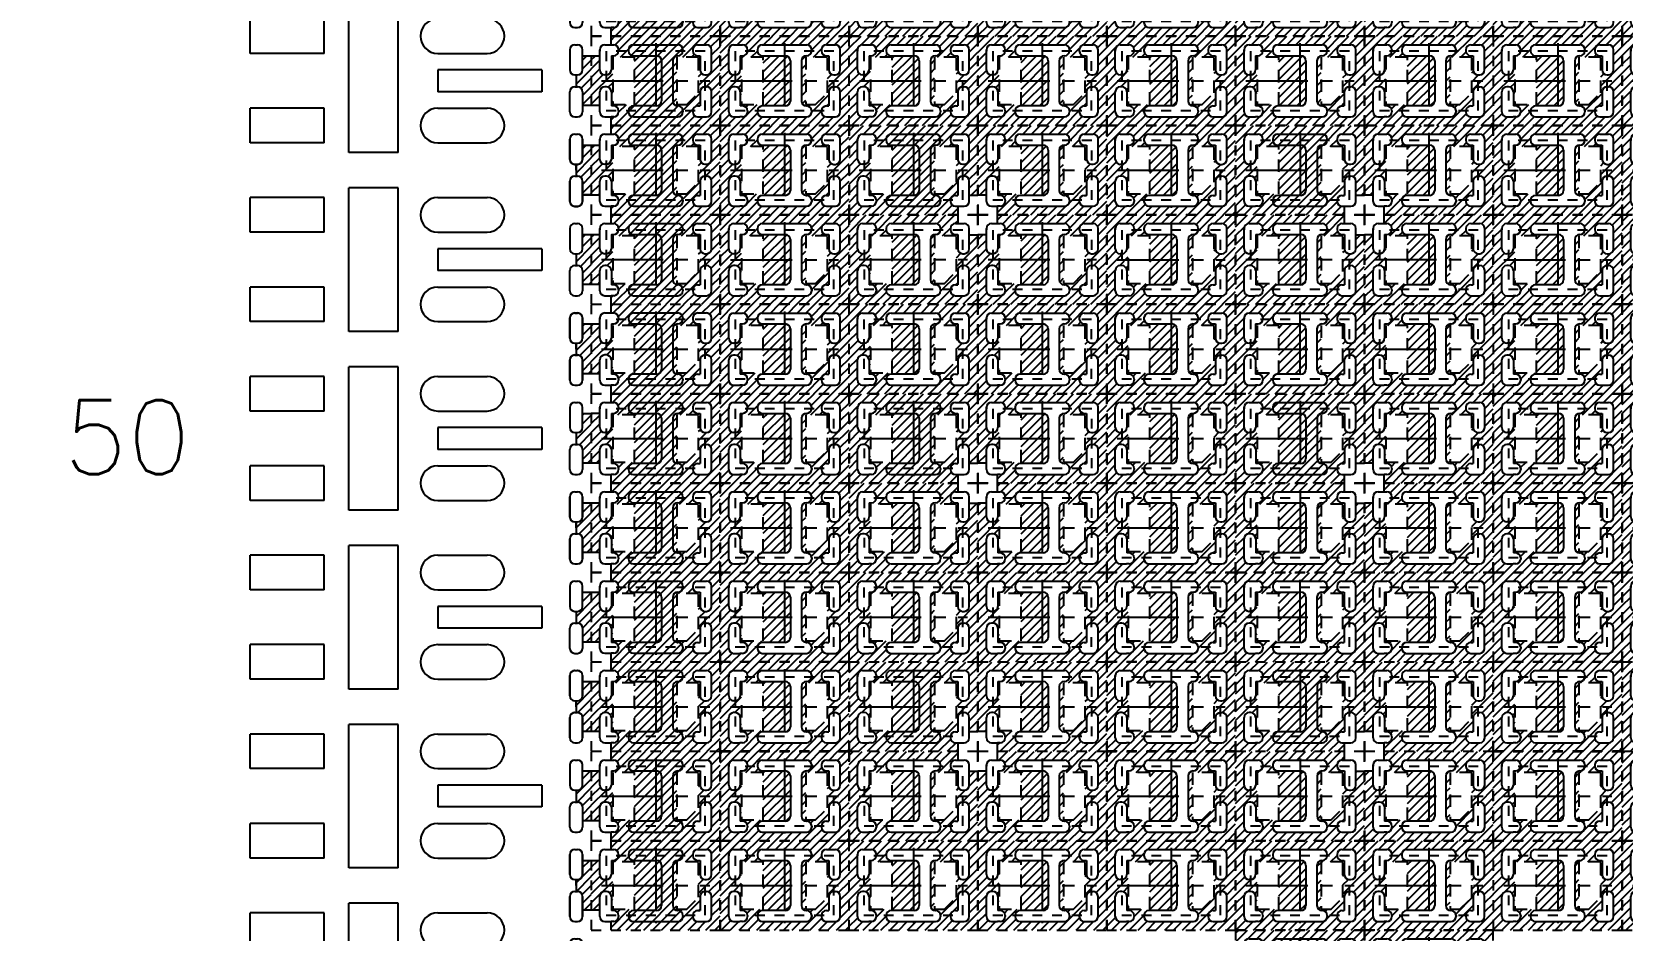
# Model space of a CAD drawing. Extents: x -1398 to -1114, y 27 to 158.
# Drawn here: x -1375.04 to -1358.93, y 80.61 to 89.7 of the extents above; entities that cross this region are included whole.
import ezdxf

# ---------------------------------------------------------------- set-up
doc = ezdxf.new("R2010")
doc.units = 0
doc.header["$LTSCALE"] = 0.5
for name, pattern in [('CENTER', [2, 1.25, -0.25, 0.25, -0.25]), ('HIDDEN', [0.375, 0.25, -0.125]), ('HIDDEN2', [0.1875, 0.125, -0.0625])]:
    doc.linetypes.add(name, pattern=pattern)
for name, color, linetype in [('B', 5, 'Continuous'), ('C', 1, 'CENTER'), ('DIM', 7, 'Continuous'), ('H', 4, 'HIDDEN'), ('hatch', 7, 'CENTER'), ('HATCH O-L', 7, 'HIDDEN2'), ('NOTES', 7, 'Continuous'), ('PACKAGE OL', 51, 'HIDDEN2'), ('圖', 7, 'Continuous')]:
    doc.layers.add(name, color=color, linetype=linetype)
doc.styles.get("Standard").update_dxf_attribs({"font": 'ROMANS.SHX'})
doc.dimstyles.new('DIM 1', dxfattribs={"dimtxt": 1.5, "dimasz": 1.5, "dimexe": 1.5, "dimexo": 1.5, "dimgap": 1.5, "dimtad": 0, "dimtih": 1, "dimtoh": 1, "dimdec": 4, "dimzin": 1, "dimdsep": 46, "dimtxsty": 'STANDARD', "dimcen": 1.5, "dimclrd": 256, "dimclre": 256, "dimclrt": 256, "dimadec": 0, "dimazin": 2, "dimtfac": 1, "dimtdec": 4, "dimtmove": 0, "dimatfit": 3, "dimfxl": 1, "dimarcsym": 0})

# ---------------------------------------------------------------- blocks, each defined once
blk = doc.blocks.new('*D14')
at = {"layer": 'Defpoints', "color": 0, "transparency": 16777216}
for p in [(51.758, -773.897), (9.115, -825.147), (17.883, -825.147)]:
    blk.add_point(p, dxfattribs=at)
at = {"layer": 'DIM', "lineweight": -2, "transparency": 16777216}
blk.add_line((16.383, -825.147), (9.115, -825.147), dxfattribs=at)
at = {"layer": 'DIM', "color": 0, "transparency": 16777216, "insert": (3.901, -825.147), "char_height": 1.5, "attachment_point": 5}
blk.add_mtext('51.250', dxfattribs=at)
blk = doc.blocks.new('*D15')
at = {"layer": 'Defpoints', "color": 0, "transparency": 16777216}
for p in [(51.758, -773.897), (8.92, -841.147), (17.883, -841.147)]:
    blk.add_point(p, dxfattribs=at)
at = {"layer": 'DIM', "lineweight": -2, "transparency": 16777216}
blk.add_line((16.383, -841.147), (8.92, -841.147), dxfattribs=at)
at = {"layer": 'DIM', "color": 0, "transparency": 16777216, "insert": (3.742, -841.147), "char_height": 1.5, "attachment_point": 5}
blk.add_mtext('67.250', dxfattribs=at)
blk = doc.blocks.new('*D16')
at = {"layer": 'Defpoints', "color": 0, "transparency": 16777216}
for p in [(51.758, -773.897), (9.166, -848.897), (50.758, -848.897)]:
    blk.add_point(p, dxfattribs=at)
at = {"layer": 'DIM', "lineweight": -2, "transparency": 16777216}
blk.add_line((49.258, -848.897), (9.166, -848.897), dxfattribs=at)
at = {"layer": 'DIM', "color": 0, "transparency": 16777216, "insert": (3.951, -848.897), "char_height": 1.5, "attachment_point": 5}
blk.add_mtext('75.000', dxfattribs=at)
blk = doc.blocks.new('*D30')
at = {"layer": 'Defpoints', "color": 0, "transparency": 16777216}
for p in [(51.758, -773.897), (18.772, -850.397), (8.916, -851.747)]:
    blk.add_point(p, dxfattribs=at)
at = {"layer": 'DIM', "lineweight": -2, "transparency": 16777216}
for p, q in [((14.916, -850.397), (11.916, -851.747)), ((17.272, -850.397), (14.916, -850.397)), ((11.916, -851.747), (8.916, -851.747))]:
    blk.add_line(p, q, dxfattribs=at)
at = {"layer": 'DIM', "transparency": 16777216, "insert": (3.701, -851.747), "char_height": 1.5, "attachment_point": 5}
blk.add_mtext('76.500', dxfattribs=at)
blk = doc.blocks.new('DFN1006-2L PACKAGE')
at = {"layer": 'hatch'}
h = blk.add_hatch(dxfattribs=at)
h.set_pattern_fill('ANSI31', color=256, scale=0.02)
h.set_pattern_definition([(45, (528.53349, -41.65396), (-0.0449012806, 0.0449012806), [])])
h.paths.add_polyline_path([(1.205, 0.102), (-0.1, 0.102), (-0.1, -0.803), (1.205, -0.803)])
h.paths.add_polyline_path([(0.037, -0.411), (0.053, -0.411, -0.414214), (0.103, -0.461), (0.103, -0.605), (0.127, -0.605, -0.414214), (0.177, -0.655), (0.177, -0.666, -0.414214), (0.127, -0.716), (0.1, -0.716), (0.037, -0.716, -0.414214), (-0.013, -0.666), (-0.013, -0.461, -0.414214)], flags=16)
h.paths.add_polyline_path([(-0.013, -0.241), (-0.013, -0.036, -0.414214), (0.037, 0.014), (0.127, 0.014, -0.414214), (0.177, -0.036), (0.177, -0.047, -0.414214), (0.127, -0.097), (0.103, -0.097), (0.103, -0.241, -0.414214), (0.053, -0.291), (0.037, -0.291, -0.414214)], flags=16)
h.paths.add_polyline_path([(0.117, -0.111), (0.337, -0.111), (0.337, -0.591), (0.117, -0.591)], flags=16)
h.paths.add_polyline_path([(0.327, -0.605), (0.561, -0.605, 0.414214), (0.611, -0.555), (0.611, -0.147, 0.414214), (0.561, -0.097), (0.327, -0.097, -0.414214), (0.277, -0.047), (0.277, -0.036, -0.414214), (0.327, 0.014), (0.777, 0.014, -0.414214), (0.827, -0.036), (0.827, -0.047, -0.414214), (0.777, -0.097), (0.774, -0.097, 0.414214), (0.724, -0.147), (0.724, -0.555, 0.423299), (0.776, -0.605, -0.423025), (0.827, -0.655), (0.827, -0.666, -0.414214), (0.777, -0.716), (0.327, -0.716, -0.414214), (0.277, -0.666), (0.277, -0.655, -0.414214)], flags=16)
h.paths.add_polyline_path([(0.767, -0.111), (0.987, -0.111), (0.987, -0.471), (0.867, -0.591), (0.767, -0.591)], flags=16)
h.paths.add_polyline_path([(0.977, -0.605), (1.001, -0.605), (1.001, -0.461, -0.414214), (1.051, -0.411), (1.067, -0.411, -0.414214), (1.117, -0.461), (1.117, -0.666, -0.414214), (1.067, -0.716), (1.005, -0.716), (0.977, -0.716, -0.414214), (0.927, -0.666), (0.927, -0.655, -0.414214)], flags=16)
h.paths.add_polyline_path([(0.927, -0.047), (0.927, -0.036, -0.414214), (0.977, 0.014), (1.067, 0.014, -0.414214), (1.117, -0.036), (1.117, -0.241, -0.414214), (1.067, -0.291), (1.051, -0.291, -0.414214), (1.001, -0.241), (1.001, -0.097), (0.977, -0.097, -0.414214)], flags=16)
at = {"layer": 'B'}
for p, q in [((0.037, 0.014), (0.127, 0.014)), ((0.327, 0.014), (0.777, 0.014)), ((0.977, 0.014), (1.067, 0.014)), ((-0.013, -0.241), (-0.013, -0.036)), ((-0.013, -0.036), (-0.013, -0.05)), ((0.103, -0.097), (0.103, -0.241)), ((0.103, -0.097), (0.127, -0.097)), ((0.177, -0.036), (0.177, -0.047)), ((0.277, -0.036), (0.277, -0.047)), ((0.327, -0.097), (0.561, -0.097)), ((0.611, -0.147), (0.611, -0.555)), ((0.724, -0.147), (0.724, -0.555)), ((0.774, -0.097), (0.777, -0.097)), ((0.827, -0.036), (0.827, -0.047)), ((0.927, -0.036), (0.927, -0.047)), ((0.977, -0.097), (1.001, -0.097)), ((1.001, -0.097), (1.001, -0.241)), ((1.117, -0.241), (1.117, -0.036)), ((0.053, -0.291), (0.037, -0.291)), ((0.052, -0.291), (0.052, -0.291)), ((1.051, -0.291), (1.067, -0.291)), ((1.052, -0.291), (1.052, -0.291)), ((-0.013, -0.666), (-0.013, -0.461)), ((0.053, -0.411), (0.037, -0.411)), ((0.052, -0.411), (0.052, -0.411)), ((0.103, -0.461), (0.103, -0.605)), ((1.001, -0.461), (1.001, -0.605)), ((1.051, -0.411), (1.067, -0.411)), ((1.052, -0.411), (1.052, -0.411)), ((1.117, -0.666), (1.117, -0.461)), ((0.127, -0.605), (0.103, -0.605)), ((0.561, -0.605), (0.327, -0.605)), ((0.774, -0.605), (0.777, -0.605)), ((0.977, -0.605), (1.001, -0.605)), ((0.037, -0.716), (0.1, -0.716)), ((0.127, -0.716), (0.1, -0.716)), ((0.177, -0.655), (0.177, -0.666)), ((0.277, -0.655), (0.277, -0.666)), ((0.327, -0.716), (0.777, -0.716)), ((0.827, -0.655), (0.827, -0.666)), ((0.927, -0.655), (0.927, -0.666)), ((0.977, -0.716), (1.005, -0.716)), ((1.005, -0.716), (1.067, -0.716))]:
    blk.add_line(p, q, dxfattribs=at)
for centre, start, end in [((0.037, -0.036), 90, 180), ((0.127, -0.036), 0, 90), ((0.327, -0.036), 90, 180), ((0.777, -0.036), 0, 90), ((0.977, -0.036), 90, 180), ((1.067, -0.036), 0, 90), ((0.127, -0.047), 270, 0), ((0.327, -0.047), 180, 270), ((0.561, -0.147), 0, 90), ((0.774, -0.147), 90, 180), ((0.777, -0.047), 270, 0), ((0.977, -0.047), 180, 270), ((0.037, -0.241), 180, 270), ((0.053, -0.241), 270, 0), ((1.051, -0.241), 180, 270), ((1.067, -0.241), 270, 0), ((0.037, -0.461), 90, 180), ((0.053, -0.461), 0, 90), ((1.051, -0.461), 90, 180), ((1.067, -0.461), 0, 90), ((0.127, -0.655), 0, 90), ((0.327, -0.655), 90, 180), ((0.561, -0.555), 270, 0), ((0.774, -0.555), 180, 270), ((0.777, -0.655), 0, 90), ((0.977, -0.655), 90, 180), ((0.037, -0.666), 180, 270), ((0.127, -0.666), 270, 0), ((0.327, -0.666), 180, 270), ((0.777, -0.666), 270, 0), ((0.977, -0.666), 180, 270), ((1.067, -0.666), 270, 0)]:
    blk.add_arc(centre, 0.05, start, end, dxfattribs=at)
at = {"layer": 'C'}
for p, q in [((0.552, 0.029), (0.552, -0.731)), ((0.005, -0.351), (1.1, -0.351))]:
    blk.add_line(p, q, dxfattribs=at)
at = {"layer": 'H'}
for points in [[(0.337, -0.591), (0.337, -0.111), (0.117, -0.111), (0.117, -0.591)], [(0.867, -0.591), (0.987, -0.471), (0.987, -0.111), (0.767, -0.111), (0.767, -0.591)]]:
    blk.add_lwpolyline(points, close=True, dxfattribs=at)
at = {"layer": 'HATCH O-L'}
blk.add_lwpolyline([(-0.1, 0.102), (-0.1, -0.803), (1.205, -0.803), (1.205, 0.102), (-0.1, 0.102)], dxfattribs=at)
at = {"layer": 'PACKAGE OL'}
blk.add_lwpolyline([(1.052, -0.651), (1.052, -0.051), (0.052, -0.051), (0.052, -0.651)], close=True, dxfattribs=at)
blk = doc.blocks.new('DFN1006-2L VER BAR')
at = {"layer": 'hatch'}
h = blk.add_hatch(dxfattribs=at)
h.set_pattern_fill('ANSI31', color=256, scale=0.02)
h.set_pattern_definition([(45, (1371.827285, -129.640526), (-0.0449012806, 0.0449012806), [])])
h.paths.add_polyline_path([(2.455, 0.53), (2.367, 0.53), (2.367, 0.389, -0.414214), (2.317, 0.339), (2.302, 0.339), (2.302, 0.219), (2.317, 0.219, -0.414214), (2.367, 0.169), (2.367, 0.028), (2.455, 0.028)])
h.paths.add_polyline_path([(2.455, -0.375), (2.367, -0.375), (2.367, -0.516, -0.414214), (2.317, -0.566), (2.302, -0.566), (2.302, -0.686), (2.317, -0.686, -0.414214), (2.367, -0.736), (2.367, -0.877), (2.455, -0.877)])
h.paths.add_polyline_path([(2.455, -1.28), (2.367, -1.28), (2.367, -1.421, -0.414214), (2.317, -1.471), (2.302, -1.471), (2.302, -1.591), (2.317, -1.591, -0.414214), (2.367, -1.641), (2.367, -1.781), (2.455, -1.781)])
at = {"layer": 'B'}
for p, q in [((2.237, 0.594), (2.237, 0.389)), ((2.287, 0.644), (2.317, 0.644)), ((2.367, 0.594), (2.367, 0.389)), ((2.287, 0.339), (2.317, 0.339)), ((2.302, 0.279), (2.302, 0.339)), ((2.237, 0.169), (2.237, -0.036)), ((2.287, 0.219), (2.317, 0.219)), ((2.367, 0.169), (2.367, -0.036)), ((-0.25, 0.002), (-1, 0.002)), ((-1, -0.348), (-1, 0.002)), ((-0.25, -0.348), (-0.25, 0.002)), ((0, -1.352), (0, 0.1)), ((0.5, 0.1), (0, 0.1)), ((0.5, -1.352), (0.5, 0.1)), ((0.9, 0.002), (1.4, 0.002)), ((2.287, -0.086), (2.317, -0.086)), ((2.237, -0.311), (2.237, -0.516)), ((2.287, -0.261), (2.317, -0.261)), ((2.367, -0.516), (2.367, -0.311)), ((-0.25, -0.348), (-1, -0.348)), ((0.9, -0.348), (1.4, -0.348)), ((1.955, -0.516), (0.9, -0.516)), ((0.9, -0.516), (0.9, -0.736)), ((1.955, -0.516), (1.955, -0.736)), ((2.287, -0.566), (2.317, -0.566)), ((1.955, -0.736), (0.9, -0.736)), ((2.237, -0.941), (2.237, -0.736)), ((2.287, -0.686), (2.317, -0.686)), ((2.367, -0.736), (2.367, -0.941)), ((-1, -1.253), (-1, -0.903)), ((-0.25, -0.903), (-1, -0.903)), ((-0.25, -1.253), (-0.25, -0.903)), ((0.9, -0.903), (1.4, -0.903)), ((2.287, -0.991), (2.317, -0.991)), ((-0.25, -1.253), (-1, -1.253)), ((0.9, -1.253), (1.4, -1.253)), ((2.237, -1.421), (2.237, -1.216)), ((2.287, -1.166), (2.317, -1.166)), ((2.367, -1.421), (2.367, -1.216)), ((0.5, -1.352), (0, -1.352)), ((2.287, -1.471), (2.317, -1.471)), ((2.287, -1.591), (2.317, -1.591)), ((2.237, -1.846), (2.237, -1.641)), ((2.367, -1.846), (2.367, -1.641)), ((2.287, -1.896), (2.317, -1.896))]:
    blk.add_line(p, q, dxfattribs=at)
for centre, radius, start, end in [((2.287, 0.594), 0.05, 90, 180), ((2.317, 0.594), 0.05, 0, 90), ((2.317, 0.594), 0.05, 0, 90), ((2.287, 0.389), 0.05, 180, 270), ((2.317, 0.389), 0.05, 270, 0), ((2.287, 0.169), 0.05, 90, 180), ((2.317, 0.169), 0.05, 0, 90), ((0.9, -0.173), 0.175, 90, 270), ((1.4, -0.173), 0.175, 270, 90), ((2.287, -0.036), 0.05, 180, 270), ((2.317, -0.036), 0.05, 270, 0), ((2.287, -0.311), 0.05, 90, 180), ((2.317, -0.311), 0.05, 0, 90), ((2.287, -0.516), 0.05, 180, 270), ((2.317, -0.516), 0.05, 270, 0), ((2.287, -0.736), 0.05, 90, 180), ((2.317, -0.736), 0.05, 0, 90), ((0.9, -1.078), 0.175, 90, 270), ((1.4, -1.078), 0.175, 270, 90), ((2.287, -0.941), 0.05, 180, 270), ((2.317, -0.941), 0.05, 270, 0), ((2.287, -1.216), 0.05, 90, 180), ((2.317, -1.216), 0.05, 0, 90), ((2.287, -1.421), 0.05, 180, 270), ((2.317, -1.421), 0.05, 270, 0), ((2.287, -1.641), 0.05, 90, 180), ((2.317, -1.641), 0.05, 0, 90), ((2.287, -1.846), 0.05, 180, 270), ((2.317, -1.846), 0.05, 270, 0), ((2.317, -1.846), 0.05, 270, 0)]:
    blk.add_arc(centre, radius, start, end, dxfattribs=at)
at = {"layer": 'H'}
for p, q in [((2.455, 0.53), (2.367, 0.53)), ((2.302, 0.339), (2.302, 0.219)), ((2.455, 0.028), (2.367, 0.028)), ((2.455, -0.375), (2.367, -0.375)), ((2.302, -0.566), (2.302, -0.686)), ((2.455, -0.877), (2.367, -0.877)), ((2.455, -1.28), (2.367, -1.28)), ((2.302, -1.471), (2.302, -1.591)), ((2.455, -1.781), (2.367, -1.781))]:
    blk.add_line(p, q, dxfattribs=at)
blk = doc.blocks.new('2 R- SIDE CROSS REF')
at = {"layer": 'hatch'}
h = blk.add_hatch(dxfattribs=at)
h.set_pattern_fill('ANSI31', color=256, scale=0.02)
h.set_pattern_definition([(45, (581.53627, -36.8985), (-0.0449012806, 0.0449012806), [])])
h.paths.add_polyline_path([(-0.452, 0.452), (-0.452, 0.365), (-0.425, 0.365, -0.414214), (-0.375, 0.315), (-0.375, 0.304, -0.414214), (-0.425, 0.254), (-0.449, 0.254), (-0.449, 0.11, -0.414214), (-0.499, 0.06), (-0.515, 0.06, -0.414214), (-0.565, 0.11), (-0.565, 0.251), (-0.652, 0.251), (-0.652, -0.251), (-0.565, -0.251), (-0.565, -0.11, -0.414214), (-0.515, -0.06), (-0.499, -0.06, -0.414214), (-0.449, -0.11), (-0.449, -0.254), (-0.425, -0.254, -0.414214), (-0.375, -0.304), (-0.375, -0.315, -0.414214), (-0.425, -0.365), (-0.452, -0.365), (-0.452, -0.452), (0.652, -0.452), (0.652, 0.452)])
h.paths.add_polyline_path([(-0.215, 0.24), (-0.215, -0.24), (-0.435, -0.24), (-0.435, 0.24)], flags=16)
h.paths.add_polyline_path([(0.215, 0.24), (0.435, 0.24), (0.435, -0.12), (0.315, -0.24), (0.215, -0.24)], flags=16)
h.paths.add_polyline_path([(0.425, 0.365), (0.515, 0.365, -0.414214), (0.565, 0.315), (0.565, 0.11, -0.414214), (0.515, 0.06), (0.499, 0.06, -0.414214), (0.449, 0.11), (0.449, 0.254), (0.425, 0.254, -0.414214), (0.375, 0.304), (0.375, 0.315, -0.414214)], flags=16)
h.paths.add_polyline_path([(0.499, -0.06), (0.515, -0.06, -0.414214), (0.565, -0.11), (0.565, -0.315, -0.414214), (0.515, -0.365), (0.452, -0.365), (0.425, -0.365, -0.414214), (0.375, -0.315), (0.375, -0.304, -0.414214), (0.425, -0.254), (0.449, -0.254), (0.449, -0.11, -0.414214)], flags=16)
at = {"layer": 'B'}
for p, q in [((-0.515, 0.365), (-0.425, 0.365)), ((-0.225, 0.365), (0.225, 0.365)), ((0.425, 0.365), (0.515, 0.365)), ((-0.565, 0.11), (-0.565, 0.315)), ((-0.565, 0.315), (-0.565, 0.301)), ((-0.449, 0.254), (-0.449, 0.11)), ((-0.449, 0.254), (-0.425, 0.254)), ((-0.375, 0.315), (-0.375, 0.304)), ((-0.275, 0.315), (-0.275, 0.304)), ((-0.225, 0.254), (0.009, 0.254)), ((0.059, 0.204), (0.059, -0.204)), ((0.172, 0.204), (0.172, -0.204)), ((0.222, 0.254), (0.225, 0.254)), ((0.275, 0.315), (0.275, 0.304)), ((0.375, 0.315), (0.375, 0.304)), ((0.425, 0.254), (0.449, 0.254)), ((0.449, 0.254), (0.449, 0.11)), ((0.565, 0.11), (0.565, 0.315)), ((-0.499, 0.06), (-0.515, 0.06)), ((-0.5, 0.06), (-0.5, 0.06)), ((0.499, 0.06), (0.515, 0.06)), ((0.5, 0.06), (0.5, 0.06)), ((-0.565, -0.315), (-0.565, -0.11)), ((-0.499, -0.06), (-0.515, -0.06)), ((-0.5, -0.06), (-0.5, -0.06)), ((-0.449, -0.11), (-0.449, -0.254)), ((0.449, -0.11), (0.449, -0.254)), ((0.499, -0.06), (0.515, -0.06)), ((0.5, -0.06), (0.5, -0.06)), ((0.565, -0.315), (0.565, -0.11)), ((-0.425, -0.254), (-0.449, -0.254)), ((-0.375, -0.304), (-0.375, -0.315)), ((-0.275, -0.304), (-0.275, -0.315)), ((0.009, -0.254), (-0.225, -0.254)), ((0.222, -0.254), (0.225, -0.254)), ((0.275, -0.304), (0.275, -0.315)), ((0.375, -0.304), (0.375, -0.315)), ((0.425, -0.254), (0.449, -0.254)), ((-0.515, -0.365), (-0.452, -0.365)), ((-0.425, -0.365), (-0.452, -0.365)), ((-0.225, -0.365), (0.225, -0.365)), ((0.425, -0.365), (0.452, -0.365)), ((0.452, -0.365), (0.515, -0.365))]:
    blk.add_line(p, q, dxfattribs=at)
for centre, start, end in [((-0.515, 0.315), 90, 180), ((-0.425, 0.315), 0, 90), ((-0.225, 0.315), 90, 180), ((0.225, 0.315), 0, 90), ((0.425, 0.315), 90, 180), ((0.515, 0.315), 0, 90), ((-0.425, 0.304), 270, 0), ((-0.225, 0.304), 180, 270), ((0.009, 0.204), 0, 90), ((0.222, 0.204), 90, 180), ((0.225, 0.304), 270, 0), ((0.425, 0.304), 180, 270), ((-0.515, 0.11), 180, 270), ((-0.499, 0.11), 270, 0), ((0.499, 0.11), 180, 270), ((0.515, 0.11), 270, 0), ((-0.515, -0.11), 90, 180), ((-0.499, -0.11), 0, 90), ((0.499, -0.11), 90, 180), ((0.515, -0.11), 0, 90), ((-0.515, -0.315), 180, 270), ((-0.425, -0.304), 0, 90), ((-0.425, -0.315), 270, 0), ((-0.225, -0.304), 90, 180), ((-0.225, -0.315), 180, 270), ((0.009, -0.204), 270, 0), ((0.222, -0.204), 180, 270), ((0.225, -0.304), 0, 90), ((0.225, -0.315), 270, 0), ((0.425, -0.304), 90, 180), ((0.425, -0.315), 180, 270), ((0.515, -0.315), 270, 0)]:
    blk.add_arc(centre, 0.05, start, end, dxfattribs=at)
at = {"layer": 'C'}
for p, q in [((0, 0.38), (0, -0.38)), ((-0.548, 0), (0.548, 0))]:
    blk.add_line(p, q, dxfattribs=at)
at = {"layer": 'H', "color": 6}
for p, q in [((-0.452, 0.365), (-0.452, 0.452)), ((-0.565, 0.251), (-0.652, 0.251)), ((-0.565, -0.251), (-0.652, -0.251)), ((-0.452, -0.452), (-0.452, -0.365))]:
    blk.add_line(p, q, dxfattribs=at)
at = {"layer": 'H'}
for points in [[(-0.215, -0.24), (-0.215, 0.24), (-0.435, 0.24), (-0.435, -0.24)], [(0.315, -0.24), (0.435, -0.12), (0.435, 0.24), (0.215, 0.24), (0.215, -0.24)]]:
    blk.add_lwpolyline(points, close=True, dxfattribs=at)
at = {"layer": 'HATCH O-L'}
blk.add_lwpolyline([(-0.652, 0.452), (-0.652, -0.452), (0.652, -0.452), (0.652, 0.452), (-0.652, 0.452)], dxfattribs=at)
at = {"layer": 'PACKAGE OL'}
blk.add_lwpolyline([(0.5, -0.3), (0.5, 0.3), (-0.5, 0.3), (-0.5, -0.3)], close=True, dxfattribs=at)
blk = doc.blocks.new('UPPER RIGHT CROSS')
at = {"layer": 'hatch'}
h = blk.add_hatch(dxfattribs=at)
h.set_pattern_fill('ANSI31', color=256, scale=0.02)
h.set_pattern_definition([(45, (579.97371, -40.20884), (-0.0449012806, 0.0449012806), [])])
h.paths.add_polyline_path([(-0.652, 0.452), (-0.652, -0.452), (0.652, -0.452), (0.652, 0.251), (0.565, 0.251), (0.565, 0.11, -0.414214), (0.515, 0.06), (0.499, 0.06, -0.414214), (0.449, 0.11), (0.449, 0.254), (0.425, 0.254, -0.414214), (0.375, 0.304), (0.375, 0.315, -0.414214), (0.425, 0.365), (0.452, 0.365), (0.452, 0.452)])
h.paths.add_polyline_path([(-0.375, 0.315), (-0.375, 0.304, -0.414214), (-0.425, 0.254), (-0.449, 0.254), (-0.449, 0.11, -0.414214), (-0.499, 0.06), (-0.515, 0.06, -0.414214), (-0.565, 0.11), (-0.565, 0.315, -0.414214), (-0.515, 0.365), (-0.425, 0.365, -0.414214)], flags=16)
h.paths.add_polyline_path([(-0.225, 0.365), (0.225, 0.365, -0.414214), (0.275, 0.315), (0.275, 0.304, -0.414214), (0.225, 0.254), (0.222, 0.254, 0.414214), (0.172, 0.204), (0.172, -0.204, 0.423299), (0.224, -0.254, -0.423025), (0.275, -0.304), (0.275, -0.315, -0.414214), (0.225, -0.365), (-0.225, -0.365, -0.414214), (-0.275, -0.315), (-0.275, -0.304, -0.414214), (-0.225, -0.254), (0.009, -0.254, 0.414214), (0.059, -0.204), (0.059, 0.204, 0.414214), (0.009, 0.254), (-0.225, 0.254, -0.414214), (-0.275, 0.304), (-0.275, 0.315, -0.414214)], flags=16)
h.paths.add_polyline_path([(-0.215, 0.24), (-0.215, -0.24), (-0.435, -0.24), (-0.435, 0.24)], flags=16)
h.paths.add_polyline_path([(-0.449, -0.11), (-0.449, -0.254), (-0.425, -0.254, -0.414214), (-0.375, -0.304), (-0.375, -0.315, -0.414214), (-0.425, -0.365), (-0.452, -0.365), (-0.515, -0.365, -0.414214), (-0.565, -0.315), (-0.565, -0.11, -0.414214), (-0.515, -0.06), (-0.499, -0.06, -0.414214)], flags=16)
h.paths.add_polyline_path([(0.215, 0.24), (0.435, 0.24), (0.435, -0.12), (0.315, -0.24), (0.215, -0.24)], flags=16)
h.paths.add_polyline_path([(0.499, -0.06), (0.515, -0.06, -0.414214), (0.565, -0.11), (0.565, -0.315, -0.414214), (0.515, -0.365), (0.452, -0.365), (0.425, -0.365, -0.414214), (0.375, -0.315), (0.375, -0.304, -0.414214), (0.425, -0.254), (0.449, -0.254), (0.449, -0.11, -0.414214)], flags=16)
at = {"layer": 'B'}
for p, q in [((-0.515, 0.365), (-0.425, 0.365)), ((-0.225, 0.365), (0.225, 0.365)), ((0.425, 0.365), (0.515, 0.365)), ((-0.565, 0.11), (-0.565, 0.315)), ((-0.565, 0.315), (-0.565, 0.301)), ((-0.449, 0.254), (-0.449, 0.11)), ((-0.449, 0.254), (-0.425, 0.254)), ((-0.375, 0.315), (-0.375, 0.304)), ((-0.275, 0.315), (-0.275, 0.304)), ((-0.225, 0.254), (0.009, 0.254)), ((0.059, 0.204), (0.059, -0.204)), ((0.172, 0.204), (0.172, -0.204)), ((0.222, 0.254), (0.225, 0.254)), ((0.275, 0.315), (0.275, 0.304)), ((0.375, 0.315), (0.375, 0.304)), ((0.425, 0.254), (0.449, 0.254)), ((0.449, 0.254), (0.449, 0.11)), ((0.565, 0.11), (0.565, 0.315)), ((-0.499, 0.06), (-0.515, 0.06)), ((-0.5, 0.06), (-0.5, 0.06)), ((0.499, 0.06), (0.515, 0.06)), ((0.5, 0.06), (0.5, 0.06)), ((-0.565, -0.315), (-0.565, -0.11)), ((-0.499, -0.06), (-0.515, -0.06)), ((-0.5, -0.06), (-0.5, -0.06)), ((-0.449, -0.11), (-0.449, -0.254)), ((0.449, -0.11), (0.449, -0.254)), ((0.499, -0.06), (0.515, -0.06)), ((0.5, -0.06), (0.5, -0.06)), ((0.565, -0.315), (0.565, -0.11)), ((-0.425, -0.254), (-0.449, -0.254)), ((-0.375, -0.304), (-0.375, -0.315)), ((-0.275, -0.304), (-0.275, -0.315)), ((0.009, -0.254), (-0.225, -0.254)), ((0.222, -0.254), (0.225, -0.254)), ((0.275, -0.304), (0.275, -0.315)), ((0.375, -0.304), (0.375, -0.315)), ((0.425, -0.254), (0.449, -0.254)), ((-0.515, -0.365), (-0.452, -0.365)), ((-0.425, -0.365), (-0.452, -0.365)), ((-0.225, -0.365), (0.225, -0.365)), ((0.425, -0.365), (0.452, -0.365)), ((0.452, -0.365), (0.515, -0.365))]:
    blk.add_line(p, q, dxfattribs=at)
for centre, start, end in [((-0.515, 0.315), 90, 180), ((-0.425, 0.315), 0, 90), ((-0.225, 0.315), 90, 180), ((0.225, 0.315), 0, 90), ((0.425, 0.315), 90, 180), ((0.515, 0.315), 0, 90), ((-0.425, 0.304), 270, 0), ((-0.225, 0.304), 180, 270), ((0.009, 0.204), 0, 90), ((0.222, 0.204), 90, 180), ((0.225, 0.304), 270, 0), ((0.425, 0.304), 180, 270), ((-0.515, 0.11), 180, 270), ((-0.499, 0.11), 270, 0), ((0.499, 0.11), 180, 270), ((0.515, 0.11), 270, 0), ((-0.515, -0.11), 90, 180), ((-0.499, -0.11), 0, 90), ((0.499, -0.11), 90, 180), ((0.515, -0.11), 0, 90), ((-0.515, -0.315), 180, 270), ((-0.425, -0.304), 0, 90), ((-0.425, -0.315), 270, 0), ((-0.225, -0.304), 90, 180), ((-0.225, -0.315), 180, 270), ((0.009, -0.204), 270, 0), ((0.222, -0.204), 180, 270), ((0.225, -0.304), 0, 90), ((0.225, -0.315), 270, 0), ((0.425, -0.304), 90, 180), ((0.425, -0.315), 180, 270), ((0.515, -0.315), 270, 0)]:
    blk.add_arc(centre, 0.05, start, end, dxfattribs=at)
at = {"layer": 'C'}
for p, q in [((0, 0.38), (0, -0.38)), ((-0.548, 0), (0.548, 0))]:
    blk.add_line(p, q, dxfattribs=at)
at = {"layer": 'H', "color": 6}
for p, q in [((0.452, 0.365), (0.452, 0.452)), ((0.565, 0.251), (0.652, 0.251))]:
    blk.add_line(p, q, dxfattribs=at)
at = {"layer": 'H'}
for points in [[(-0.215, -0.24), (-0.215, 0.24), (-0.435, 0.24), (-0.435, -0.24)], [(0.315, -0.24), (0.435, -0.12), (0.435, 0.24), (0.215, 0.24), (0.215, -0.24)]]:
    blk.add_lwpolyline(points, close=True, dxfattribs=at)
at = {"layer": 'HATCH O-L'}
blk.add_lwpolyline([(-0.652, 0.452), (-0.652, -0.452), (0.652, -0.452), (0.652, 0.452), (-0.652, 0.452)], dxfattribs=at)
at = {"layer": 'PACKAGE OL'}
blk.add_lwpolyline([(0.5, -0.3), (0.5, 0.3), (-0.5, 0.3), (-0.5, -0.3)], close=True, dxfattribs=at)
blk = doc.blocks.new('UPPER LEFT CROSS')
at = {"layer": 'hatch'}
h = blk.add_hatch(dxfattribs=at)
h.set_pattern_fill('ANSI31', color=256, scale=0.02)
h.set_pattern_definition([(45, (581.53627, -40.20884), (-0.0449012806, 0.0449012806), [])])
h.paths.add_polyline_path([(-0.452, 0.452), (-0.452, 0.365), (-0.425, 0.365, -0.414214), (-0.375, 0.315), (-0.375, 0.304, -0.414214), (-0.425, 0.254), (-0.449, 0.254), (-0.449, 0.11, -0.414214), (-0.499, 0.06), (-0.515, 0.06, -0.414214), (-0.565, 0.11), (-0.565, 0.251), (-0.652, 0.251), (-0.652, -0.452), (0.652, -0.452), (0.652, 0.452)])
h.paths.add_polyline_path([(-0.225, 0.365), (0.225, 0.365, -0.414214), (0.275, 0.315), (0.275, 0.304, -0.414214), (0.225, 0.254), (0.222, 0.254, 0.414214), (0.172, 0.204), (0.172, -0.204, 0.423299), (0.224, -0.254, -0.423025), (0.275, -0.304), (0.275, -0.315, -0.414214), (0.225, -0.365), (-0.225, -0.365, -0.414214), (-0.275, -0.315), (-0.275, -0.304, -0.414214), (-0.225, -0.254), (0.009, -0.254, 0.414214), (0.059, -0.204), (0.059, 0.204, 0.414214), (0.009, 0.254), (-0.225, 0.254, -0.414214), (-0.275, 0.304), (-0.275, 0.315, -0.414214)], flags=16)
h.paths.add_polyline_path([(-0.215, 0.24), (-0.215, -0.24), (-0.435, -0.24), (-0.435, 0.24)], flags=16)
h.paths.add_polyline_path([(-0.449, -0.11), (-0.449, -0.254), (-0.425, -0.254, -0.414214), (-0.375, -0.304), (-0.375, -0.315, -0.414214), (-0.425, -0.365), (-0.452, -0.365), (-0.515, -0.365, -0.414214), (-0.565, -0.315), (-0.565, -0.11, -0.414214), (-0.515, -0.06), (-0.499, -0.06, -0.414214)], flags=16)
h.paths.add_polyline_path([(0.215, 0.24), (0.435, 0.24), (0.435, -0.12), (0.315, -0.24), (0.215, -0.24)], flags=16)
h.paths.add_polyline_path([(0.425, 0.365), (0.515, 0.365, -0.414214), (0.565, 0.315), (0.565, 0.11, -0.414214), (0.515, 0.06), (0.499, 0.06, -0.414214), (0.449, 0.11), (0.449, 0.254), (0.425, 0.254, -0.414214), (0.375, 0.304), (0.375, 0.315, -0.414214)], flags=16)
h.paths.add_polyline_path([(0.499, -0.06), (0.515, -0.06, -0.414214), (0.565, -0.11), (0.565, -0.315, -0.414214), (0.515, -0.365), (0.452, -0.365), (0.425, -0.365, -0.414214), (0.375, -0.315), (0.375, -0.304, -0.414214), (0.425, -0.254), (0.449, -0.254), (0.449, -0.11, -0.414214)], flags=16)
at = {"layer": 'B'}
for p, q in [((-0.515, 0.365), (-0.425, 0.365)), ((-0.225, 0.365), (0.225, 0.365)), ((0.425, 0.365), (0.515, 0.365)), ((-0.565, 0.11), (-0.565, 0.315)), ((-0.565, 0.315), (-0.565, 0.301)), ((-0.449, 0.254), (-0.449, 0.11)), ((-0.449, 0.254), (-0.425, 0.254)), ((-0.375, 0.315), (-0.375, 0.304)), ((-0.275, 0.315), (-0.275, 0.304)), ((-0.225, 0.254), (0.009, 0.254)), ((0.059, 0.204), (0.059, -0.204)), ((0.172, 0.204), (0.172, -0.204)), ((0.222, 0.254), (0.225, 0.254)), ((0.275, 0.315), (0.275, 0.304)), ((0.375, 0.315), (0.375, 0.304)), ((0.425, 0.254), (0.449, 0.254)), ((0.449, 0.254), (0.449, 0.11)), ((0.565, 0.11), (0.565, 0.315)), ((-0.499, 0.06), (-0.515, 0.06)), ((-0.5, 0.06), (-0.5, 0.06)), ((0.499, 0.06), (0.515, 0.06)), ((0.5, 0.06), (0.5, 0.06)), ((-0.565, -0.315), (-0.565, -0.11)), ((-0.499, -0.06), (-0.515, -0.06)), ((-0.5, -0.06), (-0.5, -0.06)), ((-0.449, -0.11), (-0.449, -0.254)), ((0.449, -0.11), (0.449, -0.254)), ((0.499, -0.06), (0.515, -0.06)), ((0.5, -0.06), (0.5, -0.06)), ((0.565, -0.315), (0.565, -0.11)), ((-0.425, -0.254), (-0.449, -0.254)), ((-0.375, -0.304), (-0.375, -0.315)), ((-0.275, -0.304), (-0.275, -0.315)), ((0.009, -0.254), (-0.225, -0.254)), ((0.222, -0.254), (0.225, -0.254)), ((0.275, -0.304), (0.275, -0.315)), ((0.375, -0.304), (0.375, -0.315)), ((0.425, -0.254), (0.449, -0.254)), ((-0.515, -0.365), (-0.452, -0.365)), ((-0.425, -0.365), (-0.452, -0.365)), ((-0.225, -0.365), (0.225, -0.365)), ((0.425, -0.365), (0.452, -0.365)), ((0.452, -0.365), (0.515, -0.365))]:
    blk.add_line(p, q, dxfattribs=at)
for centre, start, end in [((-0.515, 0.315), 90, 180), ((-0.425, 0.315), 0, 90), ((-0.225, 0.315), 90, 180), ((0.225, 0.315), 0, 90), ((0.425, 0.315), 90, 180), ((0.515, 0.315), 0, 90), ((-0.425, 0.304), 270, 0), ((-0.225, 0.304), 180, 270), ((0.009, 0.204), 0, 90), ((0.222, 0.204), 90, 180), ((0.225, 0.304), 270, 0), ((0.425, 0.304), 180, 270), ((-0.515, 0.11), 180, 270), ((-0.499, 0.11), 270, 0), ((0.499, 0.11), 180, 270), ((0.515, 0.11), 270, 0), ((-0.515, -0.11), 90, 180), ((-0.499, -0.11), 0, 90), ((0.499, -0.11), 90, 180), ((0.515, -0.11), 0, 90), ((-0.515, -0.315), 180, 270), ((-0.425, -0.304), 0, 90), ((-0.425, -0.315), 270, 0), ((-0.225, -0.304), 90, 180), ((-0.225, -0.315), 180, 270), ((0.009, -0.204), 270, 0), ((0.222, -0.204), 180, 270), ((0.225, -0.304), 0, 90), ((0.225, -0.315), 270, 0), ((0.425, -0.304), 90, 180), ((0.425, -0.315), 180, 270), ((0.515, -0.315), 270, 0)]:
    blk.add_arc(centre, 0.05, start, end, dxfattribs=at)
at = {"layer": 'C'}
for p, q in [((0, 0.38), (0, -0.38)), ((-0.548, 0), (0.548, 0))]:
    blk.add_line(p, q, dxfattribs=at)
at = {"layer": 'H', "color": 6}
for p, q in [((-0.452, 0.365), (-0.452, 0.452)), ((-0.565, 0.251), (-0.652, 0.251))]:
    blk.add_line(p, q, dxfattribs=at)
at = {"layer": 'H'}
for points in [[(-0.215, -0.24), (-0.215, 0.24), (-0.435, 0.24), (-0.435, -0.24)], [(0.315, -0.24), (0.435, -0.12), (0.435, 0.24), (0.215, 0.24), (0.215, -0.24)]]:
    blk.add_lwpolyline(points, close=True, dxfattribs=at)
at = {"layer": 'HATCH O-L'}
blk.add_lwpolyline([(-0.652, 0.452), (-0.652, -0.452), (0.652, -0.452), (0.652, 0.452), (-0.652, 0.452)], dxfattribs=at)
at = {"layer": 'PACKAGE OL'}
blk.add_lwpolyline([(0.5, -0.3), (0.5, 0.3), (-0.5, 0.3), (-0.5, -0.3)], close=True, dxfattribs=at)
blk = doc.blocks.new('LOWER LEFT CROSS')
at = {"layer": 'hatch'}
h = blk.add_hatch(dxfattribs=at)
h.set_pattern_fill('ANSI31', color=256, scale=0.02)
h.set_pattern_definition([(45, (581.53627, -39.15142), (-0.0449012806, 0.0449012806), [])])
h.paths.add_polyline_path([(-0.215, -0.24), (-0.435, -0.24), (-0.435, 0.24), (-0.215, 0.24)], flags=16)
h.paths.add_polyline_path([(0.215, 0.24), (0.435, 0.24), (0.435, -0.12), (0.315, -0.24), (0.215, -0.24)], flags=16)
h.paths.add_polyline_path([(-0.425, 0.254), (-0.449, 0.254), (-0.449, 0.11, -0.414214), (-0.499, 0.06), (-0.515, 0.06, -0.414214), (-0.565, 0.11), (-0.565, 0.315, -0.414214), (-0.515, 0.365), (-0.425, 0.365, -0.414214), (-0.375, 0.315), (-0.375, 0.304, -0.414214)], flags=16)
h.paths.add_polyline_path([(-0.449, -0.11), (-0.449, -0.254), (-0.425, -0.254, -0.414214), (-0.375, -0.304), (-0.375, -0.315, -0.414214), (-0.425, -0.365), (-0.452, -0.365), (-0.515, -0.365, -0.414214), (-0.565, -0.315), (-0.565, -0.11, -0.414214), (-0.515, -0.06), (-0.499, -0.06, -0.414214)], flags=16)
h.paths.add_polyline_path([(0.375, 0.304), (0.375, 0.315, -0.414214), (0.425, 0.365), (0.515, 0.365, -0.414214), (0.565, 0.315), (0.565, 0.11, -0.414214), (0.515, 0.06), (0.499, 0.06, -0.414214), (0.449, 0.11), (0.449, 0.254), (0.425, 0.254, -0.414214)], flags=16)
h.paths.add_polyline_path([(0.499, -0.06), (0.515, -0.06, -0.414214), (0.565, -0.11), (0.565, -0.315, -0.414214), (0.515, -0.365), (0.452, -0.365), (0.425, -0.365, -0.414214), (0.375, -0.315), (0.375, -0.304, -0.414214), (0.425, -0.254), (0.449, -0.254), (0.449, -0.11, -0.414214)], flags=16)
h.paths.add_polyline_path([(-0.652, 0.452), (-0.652, -0.452), (0.452, -0.452), (0.452, -0.365), (0.515, -0.365, 0.414214), (0.565, -0.315), (0.565, -0.251), (0.652, -0.251), (0.652, 0.452)])
at = {"layer": 'B'}
for p, q in [((-0.515, 0.365), (-0.425, 0.365)), ((-0.225, 0.365), (0.225, 0.365)), ((0.425, 0.365), (0.515, 0.365)), ((-0.565, 0.11), (-0.565, 0.315)), ((-0.565, 0.315), (-0.565, 0.301)), ((-0.449, 0.254), (-0.449, 0.11)), ((-0.449, 0.254), (-0.425, 0.254)), ((-0.375, 0.315), (-0.375, 0.304)), ((-0.275, 0.315), (-0.275, 0.304)), ((-0.225, 0.254), (0.009, 0.254)), ((0.059, 0.204), (0.059, -0.204)), ((0.172, 0.204), (0.172, -0.204)), ((0.222, 0.254), (0.225, 0.254)), ((0.275, 0.315), (0.275, 0.304)), ((0.375, 0.315), (0.375, 0.304)), ((0.425, 0.254), (0.449, 0.254)), ((0.449, 0.254), (0.449, 0.11)), ((0.565, 0.11), (0.565, 0.315)), ((-0.499, 0.06), (-0.515, 0.06)), ((-0.5, 0.06), (-0.5, 0.06)), ((0.499, 0.06), (0.515, 0.06)), ((0.5, 0.06), (0.5, 0.06)), ((-0.565, -0.315), (-0.565, -0.11)), ((-0.499, -0.06), (-0.515, -0.06)), ((-0.5, -0.06), (-0.5, -0.06)), ((-0.449, -0.11), (-0.449, -0.254)), ((0.449, -0.11), (0.449, -0.254)), ((0.499, -0.06), (0.515, -0.06)), ((0.5, -0.06), (0.5, -0.06)), ((0.565, -0.315), (0.565, -0.11)), ((-0.425, -0.254), (-0.449, -0.254)), ((-0.375, -0.304), (-0.375, -0.315)), ((-0.275, -0.304), (-0.275, -0.315)), ((0.009, -0.254), (-0.225, -0.254)), ((0.222, -0.254), (0.225, -0.254)), ((0.275, -0.304), (0.275, -0.315)), ((0.375, -0.304), (0.375, -0.315)), ((0.425, -0.254), (0.449, -0.254)), ((-0.515, -0.365), (-0.452, -0.365)), ((-0.425, -0.365), (-0.452, -0.365)), ((-0.225, -0.365), (0.225, -0.365)), ((0.425, -0.365), (0.452, -0.365)), ((0.452, -0.365), (0.515, -0.365))]:
    blk.add_line(p, q, dxfattribs=at)
for centre, start, end in [((-0.515, 0.315), 90, 180), ((-0.425, 0.315), 0, 90), ((-0.225, 0.315), 90, 180), ((0.225, 0.315), 0, 90), ((0.425, 0.315), 90, 180), ((0.515, 0.315), 0, 90), ((-0.425, 0.304), 270, 0), ((-0.225, 0.304), 180, 270), ((0.009, 0.204), 0, 90), ((0.222, 0.204), 90, 180), ((0.225, 0.304), 270, 0), ((0.425, 0.304), 180, 270), ((-0.515, 0.11), 180, 270), ((-0.499, 0.11), 270, 0), ((0.499, 0.11), 180, 270), ((0.515, 0.11), 270, 0), ((-0.515, -0.11), 90, 180), ((-0.499, -0.11), 0, 90), ((0.499, -0.11), 90, 180), ((0.515, -0.11), 0, 90), ((-0.515, -0.315), 180, 270), ((-0.425, -0.304), 0, 90), ((-0.425, -0.315), 270, 0), ((-0.225, -0.304), 90, 180), ((-0.225, -0.315), 180, 270), ((0.009, -0.204), 270, 0), ((0.222, -0.204), 180, 270), ((0.225, -0.304), 0, 90), ((0.225, -0.315), 270, 0), ((0.425, -0.304), 90, 180), ((0.425, -0.315), 180, 270), ((0.515, -0.315), 270, 0)]:
    blk.add_arc(centre, 0.05, start, end, dxfattribs=at)
at = {"layer": 'C'}
for p, q in [((0, 0.38), (0, -0.38)), ((-0.548, 0), (0.548, 0))]:
    blk.add_line(p, q, dxfattribs=at)
at = {"layer": 'H', "color": 6}
for p, q in [((0.565, -0.251), (0.652, -0.251)), ((0.452, -0.452), (0.452, -0.365))]:
    blk.add_line(p, q, dxfattribs=at)
at = {"layer": 'H'}
for points in [[(-0.215, -0.24), (-0.215, 0.24), (-0.435, 0.24), (-0.435, -0.24)], [(0.315, -0.24), (0.435, -0.12), (0.435, 0.24), (0.215, 0.24), (0.215, -0.24)]]:
    blk.add_lwpolyline(points, close=True, dxfattribs=at)
at = {"layer": 'HATCH O-L'}
blk.add_lwpolyline([(-0.652, 0.452), (-0.652, -0.452), (0.652, -0.452), (0.652, 0.452), (-0.652, 0.452)], dxfattribs=at)
at = {"layer": 'PACKAGE OL'}
blk.add_lwpolyline([(0.5, -0.3), (0.5, 0.3), (-0.5, 0.3), (-0.5, -0.3)], close=True, dxfattribs=at)
blk = doc.blocks.new('LOWER CROSS REF')
at = {"layer": 'hatch'}
h = blk.add_hatch(dxfattribs=at)
h.set_pattern_fill('ANSI31', color=256, scale=0.02)
h.set_pattern_definition([(45, (581.53627, -39.14559), (-0.0449012806, 0.0449012806), [])])
h.paths.add_polyline_path([(0.652, -0.452), (0.652, 0.452), (-0.652, 0.452), (-0.652, -0.251), (-0.565, -0.251), (-0.565, -0.11, -0.414214), (-0.515, -0.06), (-0.499, -0.06, -0.414214), (-0.449, -0.11), (-0.449, -0.254), (-0.425, -0.254, -0.414214), (-0.375, -0.304), (-0.375, -0.315, -0.414214), (-0.425, -0.365), (-0.452, -0.365), (-0.452, -0.452)])
h.paths.add_polyline_path([(-0.275, -0.315), (-0.275, -0.304, -0.414214), (-0.225, -0.254), (0.009, -0.254, 0.414214), (0.059, -0.204), (0.059, 0.204, 0.414214), (0.009, 0.254), (-0.225, 0.254, -0.414214), (-0.275, 0.304), (-0.275, 0.315, -0.414214), (-0.225, 0.365), (0.225, 0.365, -0.414214), (0.275, 0.315), (0.275, 0.304, -0.414214), (0.225, 0.254), (0.222, 0.254, 0.414214), (0.172, 0.204), (0.172, -0.204, 0.414214), (0.222, -0.254), (0.225, -0.254, -0.414214), (0.275, -0.304), (0.275, -0.315, -0.414214), (0.225, -0.365), (-0.225, -0.365, -0.414214)], flags=16)
h.paths.add_polyline_path([(-0.435, -0.24), (-0.435, 0.24), (-0.215, 0.24), (-0.215, -0.24)], flags=16)
h.paths.add_polyline_path([(-0.499, 0.06), (-0.515, 0.06, -0.414214), (-0.565, 0.11), (-0.565, 0.315, -0.414214), (-0.515, 0.365), (-0.425, 0.365, -0.414214), (-0.375, 0.315), (-0.375, 0.304, -0.414214), (-0.425, 0.254), (-0.449, 0.254), (-0.449, 0.11, -0.414214)], flags=16)
h.paths.add_polyline_path([(0.215, -0.24), (0.215, 0.24), (0.435, 0.24), (0.435, -0.12), (0.315, -0.24)], flags=16)
h.paths.add_polyline_path([(0.375, -0.315), (0.375, -0.304, -0.414214), (0.425, -0.254), (0.449, -0.254), (0.449, -0.11, -0.414214), (0.499, -0.06), (0.515, -0.06, -0.414214), (0.565, -0.11), (0.565, -0.315, -0.414214), (0.515, -0.365), (0.452, -0.365), (0.425, -0.365, -0.414214)], flags=16)
h.paths.add_polyline_path([(0.449, 0.11), (0.449, 0.254), (0.425, 0.254, -0.414214), (0.375, 0.304), (0.375, 0.315, -0.414214), (0.425, 0.365), (0.515, 0.365, -0.414214), (0.565, 0.315), (0.565, 0.11, -0.414214), (0.515, 0.06), (0.499, 0.06, -0.414214)], flags=16)
at = {"layer": 'B'}
for p, q in [((-0.515, 0.365), (-0.425, 0.365)), ((-0.225, 0.365), (0.225, 0.365)), ((0.425, 0.365), (0.515, 0.365)), ((-0.565, 0.11), (-0.565, 0.315)), ((-0.565, 0.315), (-0.565, 0.301)), ((-0.449, 0.254), (-0.449, 0.11)), ((-0.449, 0.254), (-0.425, 0.254)), ((-0.375, 0.315), (-0.375, 0.304)), ((-0.275, 0.315), (-0.275, 0.304)), ((-0.225, 0.254), (0.009, 0.254)), ((0.059, 0.204), (0.059, -0.204)), ((0.172, 0.204), (0.172, -0.204)), ((0.222, 0.254), (0.225, 0.254)), ((0.275, 0.315), (0.275, 0.304)), ((0.375, 0.315), (0.375, 0.304)), ((0.425, 0.254), (0.449, 0.254)), ((0.449, 0.254), (0.449, 0.11)), ((0.565, 0.11), (0.565, 0.315)), ((-0.499, 0.06), (-0.515, 0.06)), ((-0.5, 0.06), (-0.5, 0.06)), ((0.499, 0.06), (0.515, 0.06)), ((0.5, 0.06), (0.5, 0.06)), ((-0.565, -0.315), (-0.565, -0.11)), ((-0.499, -0.06), (-0.515, -0.06)), ((-0.5, -0.06), (-0.5, -0.06)), ((-0.449, -0.11), (-0.449, -0.254)), ((0.449, -0.11), (0.449, -0.254)), ((0.499, -0.06), (0.515, -0.06)), ((0.5, -0.06), (0.5, -0.06)), ((0.565, -0.315), (0.565, -0.11)), ((-0.425, -0.254), (-0.449, -0.254)), ((-0.375, -0.304), (-0.375, -0.315)), ((-0.275, -0.304), (-0.275, -0.315)), ((0.009, -0.254), (-0.225, -0.254)), ((0.222, -0.254), (0.225, -0.254)), ((0.275, -0.304), (0.275, -0.315)), ((0.375, -0.304), (0.375, -0.315)), ((0.425, -0.254), (0.449, -0.254)), ((-0.515, -0.365), (-0.452, -0.365)), ((-0.425, -0.365), (-0.452, -0.365)), ((-0.225, -0.365), (0.225, -0.365)), ((0.425, -0.365), (0.452, -0.365)), ((0.452, -0.365), (0.515, -0.365))]:
    blk.add_line(p, q, dxfattribs=at)
for centre, start, end in [((-0.515, 0.315), 90, 180), ((-0.425, 0.315), 0, 90), ((-0.225, 0.315), 90, 180), ((0.225, 0.315), 0, 90), ((0.425, 0.315), 90, 180), ((0.515, 0.315), 0, 90), ((-0.425, 0.304), 270, 0), ((-0.225, 0.304), 180, 270), ((0.009, 0.204), 0, 90), ((0.222, 0.204), 90, 180), ((0.225, 0.304), 270, 0), ((0.425, 0.304), 180, 270), ((-0.515, 0.11), 180, 270), ((-0.499, 0.11), 270, 0), ((0.499, 0.11), 180, 270), ((0.515, 0.11), 270, 0), ((-0.515, -0.11), 90, 180), ((-0.499, -0.11), 0, 90), ((0.499, -0.11), 90, 180), ((0.515, -0.11), 0, 90), ((-0.515, -0.315), 180, 270), ((-0.425, -0.304), 0, 90), ((-0.425, -0.315), 270, 0), ((-0.225, -0.304), 90, 180), ((-0.225, -0.315), 180, 270), ((0.009, -0.204), 270, 0), ((0.222, -0.204), 180, 270), ((0.225, -0.304), 0, 90), ((0.225, -0.315), 270, 0), ((0.425, -0.304), 90, 180), ((0.425, -0.315), 180, 270), ((0.515, -0.315), 270, 0)]:
    blk.add_arc(centre, 0.05, start, end, dxfattribs=at)
at = {"layer": 'C'}
for p, q in [((0, 0.38), (0, -0.38)), ((-0.548, 0), (0.548, 0))]:
    blk.add_line(p, q, dxfattribs=at)
at = {"layer": 'H', "color": 6}
for p, q in [((-0.565, -0.251), (-0.652, -0.251)), ((-0.452, -0.452), (-0.452, -0.365))]:
    blk.add_line(p, q, dxfattribs=at)
at = {"layer": 'H'}
for points in [[(-0.215, -0.24), (-0.215, 0.24), (-0.435, 0.24), (-0.435, -0.24)], [(0.315, -0.24), (0.435, -0.12), (0.435, 0.24), (0.215, 0.24), (0.215, -0.24)]]:
    blk.add_lwpolyline(points, close=True, dxfattribs=at)
at = {"layer": 'HATCH O-L'}
blk.add_lwpolyline([(-0.652, 0.452), (-0.652, -0.452), (0.652, -0.452), (0.652, 0.452), (-0.652, 0.452)], dxfattribs=at)
at = {"layer": 'PACKAGE OL'}
blk.add_lwpolyline([(0.5, -0.3), (0.5, 0.3), (-0.5, 0.3), (-0.5, -0.3)], close=True, dxfattribs=at)

msp = doc.modelspace()

# ---------------------------------------------------------------- block references
for p in [(-1371.82729, 89.82933), (-1371.82729, 88.01973), (-1371.82729, 86.21013), (-1371.82729, 84.40053), (-1371.82729, 82.59093), (-1371.82729, 80.78133)]:
    msp.add_blockref('DFN1006-2L VER BAR', p)
at = {"layer": 'hatch'}
for name, p in [('2 R- SIDE CROSS REF', (-1368.72009, 90.10832)), ('UPPER RIGHT CROSS', (-1366.11049, 90.10832)), ('UPPER LEFT CROSS', (-1364.80569, 90.10832)), ('UPPER RIGHT CROSS', (-1362.19609, 90.10832)), ('UPPER LEFT CROSS', (-1360.89129, 90.10832)), ('UPPER RIGHT CROSS', (-1358.28169, 90.10832)), ('2 R- SIDE CROSS REF', (-1368.72009, 89.20352)), ('2 R- SIDE CROSS REF', (-1368.72009, 88.29872)), ('LOWER LEFT CROSS', (-1366.11049, 88.29872)), ('LOWER CROSS REF', (-1364.80569, 88.29872)), ('LOWER LEFT CROSS', (-1362.19609, 88.29872)), ('LOWER CROSS REF', (-1360.89129, 88.29872)), ('LOWER LEFT CROSS', (-1358.28169, 88.29872)), ('2 R- SIDE CROSS REF', (-1368.72009, 87.39392)), ('UPPER RIGHT CROSS', (-1366.11049, 87.39392)), ('UPPER LEFT CROSS', (-1364.80569, 87.39392)), ('UPPER RIGHT CROSS', (-1362.19609, 87.39392)), ('UPPER LEFT CROSS', (-1360.89129, 87.39392)), ('UPPER RIGHT CROSS', (-1358.28169, 87.39392)), ('2 R- SIDE CROSS REF', (-1368.72009, 86.48912)), ('2 R- SIDE CROSS REF', (-1368.72009, 85.58432)), ('LOWER LEFT CROSS', (-1366.11049, 85.58432)), ('LOWER CROSS REF', (-1364.80569, 85.58432)), ('LOWER LEFT CROSS', (-1362.19609, 85.58432)), ('LOWER CROSS REF', (-1360.89129, 85.58432)), ('LOWER LEFT CROSS', (-1358.28169, 85.58432)), ('2 R- SIDE CROSS REF', (-1368.72009, 84.67952)), ('UPPER RIGHT CROSS', (-1366.11049, 84.67952)), ('UPPER LEFT CROSS', (-1364.80569, 84.67952)), ('UPPER RIGHT CROSS', (-1362.19609, 84.67952)), ('UPPER LEFT CROSS', (-1360.89129, 84.67952)), ('UPPER RIGHT CROSS', (-1358.28169, 84.67952)), ('2 R- SIDE CROSS REF', (-1368.72009, 83.77472)), ('2 R- SIDE CROSS REF', (-1368.72009, 82.86992)), ('LOWER LEFT CROSS', (-1366.11049, 82.86992)), ('LOWER CROSS REF', (-1364.80569, 82.86992)), ('LOWER LEFT CROSS', (-1362.19609, 82.86992)), ('LOWER CROSS REF', (-1360.89129, 82.86992)), ('LOWER LEFT CROSS', (-1358.28169, 82.86992)), ('2 R- SIDE CROSS REF', (-1368.72009, 81.96512)), ('UPPER RIGHT CROSS', (-1366.11049, 81.96512)), ('UPPER LEFT CROSS', (-1364.80569, 81.96512)), ('UPPER RIGHT CROSS', (-1362.19609, 81.96512)), ('UPPER LEFT CROSS', (-1360.89129, 81.96512)), ('UPPER RIGHT CROSS', (-1358.28169, 81.96512)), ('2 R- SIDE CROSS REF', (-1368.72009, 81.06032)), ('LOWER LEFT CROSS', (-1362.19609, 80.15552)), ('LOWER CROSS REF', (-1360.89129, 80.15552))]:
    msp.add_blockref(name, p, dxfattribs=at)
at = {"layer": '圖'}
for p in [(-1367.96769, 90.45913), (-1364.05329, 90.45913), (-1360.13889, 90.45913), (-1367.96769, 89.55433), (-1366.66289, 89.55433), (-1365.35809, 89.55433), (-1364.05329, 89.55433), (-1362.74849, 89.55433), (-1361.44369, 89.55433), (-1360.13889, 89.55433), (-1358.83409, 89.55433), (-1367.96769, 88.64953), (-1364.05329, 88.64953), (-1360.13889, 88.64953), (-1367.96769, 87.74473), (-1364.05329, 87.74473), (-1360.13889, 87.74473), (-1367.96769, 86.83993), (-1366.66289, 86.83993), (-1365.35809, 86.83993), (-1364.05329, 86.83993), (-1362.74849, 86.83993), (-1361.44369, 86.83993), (-1360.13889, 86.83993), (-1358.83409, 86.83993), (-1367.96769, 85.93513), (-1364.05329, 85.93513), (-1360.13889, 85.93513), (-1367.96769, 85.03033), (-1364.05329, 85.03033), (-1360.13889, 85.03033), (-1367.96769, 84.12553), (-1366.66289, 84.12553), (-1365.35809, 84.12553), (-1364.05329, 84.12553), (-1362.74849, 84.12553), (-1361.44369, 84.12553), (-1360.13889, 84.12553), (-1358.83409, 84.12553), (-1367.96769, 83.22073), (-1364.05329, 83.22073), (-1360.13889, 83.22073), (-1367.96769, 82.31593), (-1364.05329, 82.31593), (-1360.13889, 82.31593), (-1367.96769, 81.41113), (-1366.66289, 81.41113), (-1365.35809, 81.41113), (-1364.05329, 81.41113), (-1362.74849, 81.41113), (-1361.44369, 81.41113), (-1360.13889, 81.41113), (-1358.83409, 81.41113)]:
    msp.add_blockref('DFN1006-2L PACKAGE', p, dxfattribs=at)

# ---------------------------------------------------------------- texts
at = {"layer": 'NOTES', "insert": (-1374.71388, 85.97312), "char_height": 0.75, "attachment_point": 1}
msp.add_mtext_dynamic_manual_height_columns('50', width=46.8881519, gutter_width=1, heights=[0], dxfattribs=at)

# ---------------------------------------------------------------- dimensions: what is measured, and where the dimension line sits
at = {"layer": 'DIM'}
for feature_location, offset, override, picture, middle in [((-1377.56729, 59.25152), (-9.85607, -1.3502), {"dimdec": 3, "dimtfill": 0, "dimtfillclr": 1}, '*D30', (-1392.63764, 57.90132)), ((-1378.45629, 68.50152), (-8.96246, 0), {"dimdec": 3, "dimclrt": 0, "dimtfill": 0, "dimtfillclr": 1}, '*D15', (-1392.59732, 68.50152)), ((-1378.45629, 84.50152), (-8.76747, 0), {"dimdec": 3, "dimclrt": 0, "dimtfill": 0, "dimtfillclr": 1}, '*D14', (-1392.43804, 84.50152)), ((-1345.58129, 60.75152), (-41.59203, 0), {"dimdec": 3, "dimclrt": 0, "dimtfill": 0, "dimtfillclr": 1}, '*D16', (-1392.3876, 60.75152))]:
    dim = msp.add_ordinate_dim(feature_location=feature_location, offset=offset, dtype=0, origin=(-1344.58129, 135.75152), dimstyle='DIM 1', override=override, dxfattribs=at)
    dim.commit()
    dim.dimension.update_dxf_attribs({"geometry": picture, "text_midpoint": middle, "insert": (-1396.33888, 909.64805)})

doc.saveas('drawing.dxf')
